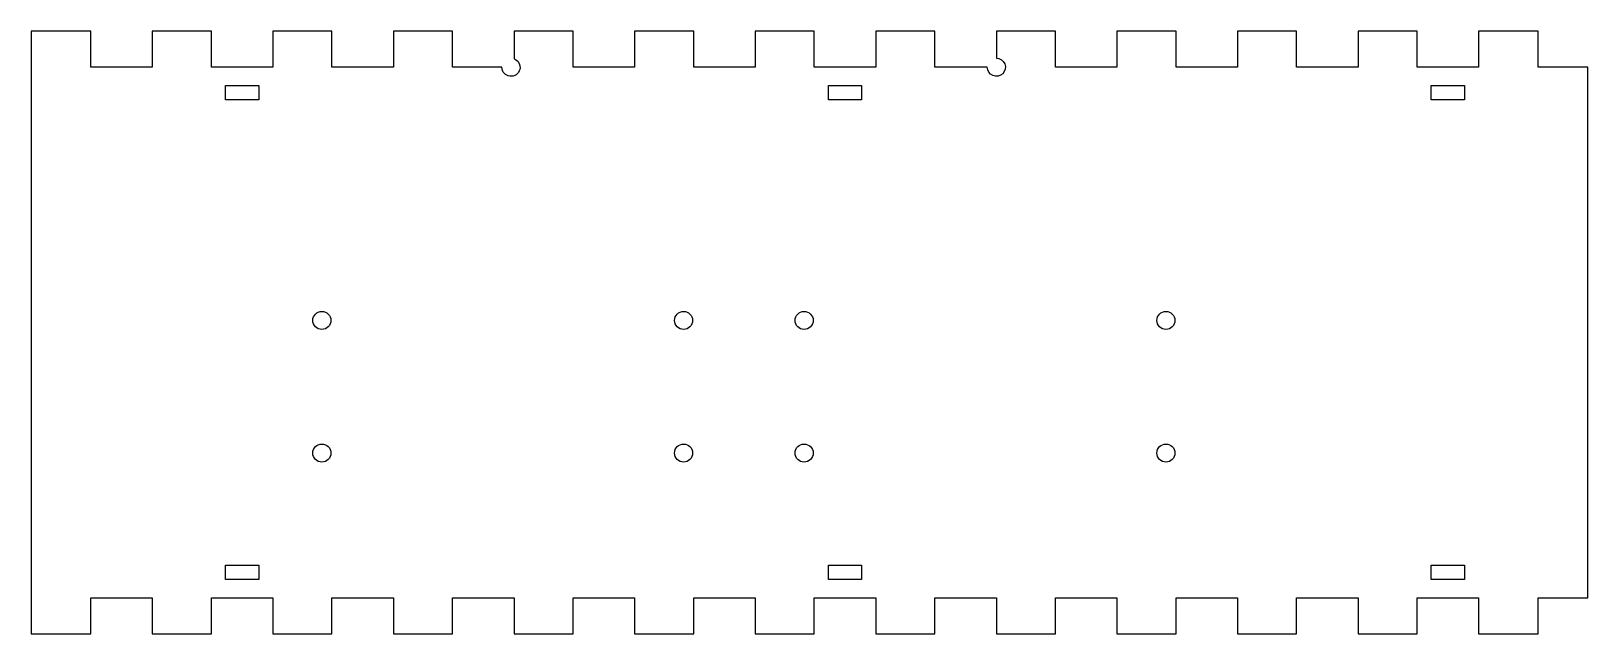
# Model space of a CAD drawing. Header units: millimetres. Extents: x -250 to 8, y -94 to 6.
import ezdxf

# ---------------------------------------------------------------- set-up
doc = ezdxf.new("R2010")
doc.units = ezdxf.units.MM

msp = doc.modelspace()

# ---------------------------------------------------------------- linework, layer by layer
msp.add_lwpolyline([(-169.9, 1.41, -1.931852), (-171.9, 0), (-180.1, 0), (-180.1, 6), (-189.9, 6), (-189.9, 0), (-200.1, 0), (-200.1, 6), (-209.9, 6), (-209.9, 0), (-220.1, 0), (-220.1, 6), (-229.9, 6), (-229.9, 0), (-240.1, 0), (-240.1, 6), (-250, 6), (-250, -94), (-240.1, -94), (-240.1, -88), (-229.9, -88), (-229.9, -94), (-220.1, -94), (-220.1, -88), (-209.9, -88), (-209.9, -94), (-200.1, -94), (-200.1, -88), (-189.9, -88), (-189.9, -94), (-180.1, -94), (-180.1, -88), (-169.9, -88), (-169.9, -94), (-160.1, -94), (-160.1, -88), (-149.9, -88), (-149.9, -94), (-140.1, -94), (-140.1, -88), (-129.9, -88), (-129.9, -94), (-120.1, -94), (-120.1, -88), (-109.9, -88), (-109.9, -94), (-100.1, -94), (-100.1, -88), (-89.9, -88), (-89.9, -94), (-80.1, -94), (-80.1, -88), (-69.9, -88), (-69.9, -94), (-60.1, -94), (-60.1, -88), (-49.9, -88), (-49.9, -94), (-40.1, -94), (-40.1, -88), (-29.9, -88), (-29.9, -94), (-20.1, -94), (-20.1, -88), (-9.9, -88), (-9.9, -94), (0, -94), (0, -88), (8.22, -88), (8.22, 0), (0, 0), (0, 6), (-9.9, 6), (-9.9, 0), (-20.1, 0), (-20.1, 6), (-29.9, 6), (-29.9, 0), (-40.1, 0), (-40.1, 6), (-49.9, 6), (-49.9, 0), (-60.1, 0), (-60.1, 6), (-69.9, 6), (-69.9, 0), (-80.1, 0), (-80.1, 6), (-89.9, 6), (-89.9, 1.5, -2.414214), (-91.4, 0), (-100.1, 0), (-100.1, 6), (-109.9, 6), (-109.9, 0), (-120.1, 0), (-120.1, 6), (-129.9, 6), (-129.9, 0), (-140.1, 0), (-140.1, 6), (-149.9, 6), (-149.9, 0), (-160.1, 0), (-160.1, 6), (-169.9, 6)], format="xyb", close=True)
for points in [[(-212.25, -3), (-212.25, -5.4), (-217.75, -5.4), (-217.75, -3)], [(-112.25, -3), (-112.25, -5.4), (-117.75, -5.4), (-117.75, -3)], [(-17.75, -5.4), (-17.75, -3), (-12.25, -3), (-12.25, -5.4)], [(-212.25, -82.6), (-212.25, -85), (-217.75, -85), (-217.75, -82.6)], [(-112.25, -82.6), (-112.25, -85), (-117.75, -85), (-117.75, -82.6)], [(-12.25, -82.6), (-12.25, -85), (-17.75, -85), (-17.75, -82.6)]]:
    msp.add_lwpolyline(points, close=True)
for centre in [(-201.78, -42), (-141.78, -42), (-121.78, -42), (-61.78, -42), (-201.78, -64), (-141.78, -64), (-121.78, -64), (-61.78, -64)]:
    msp.add_circle(centre, 1.5)

doc.saveas('drawing.dxf')
